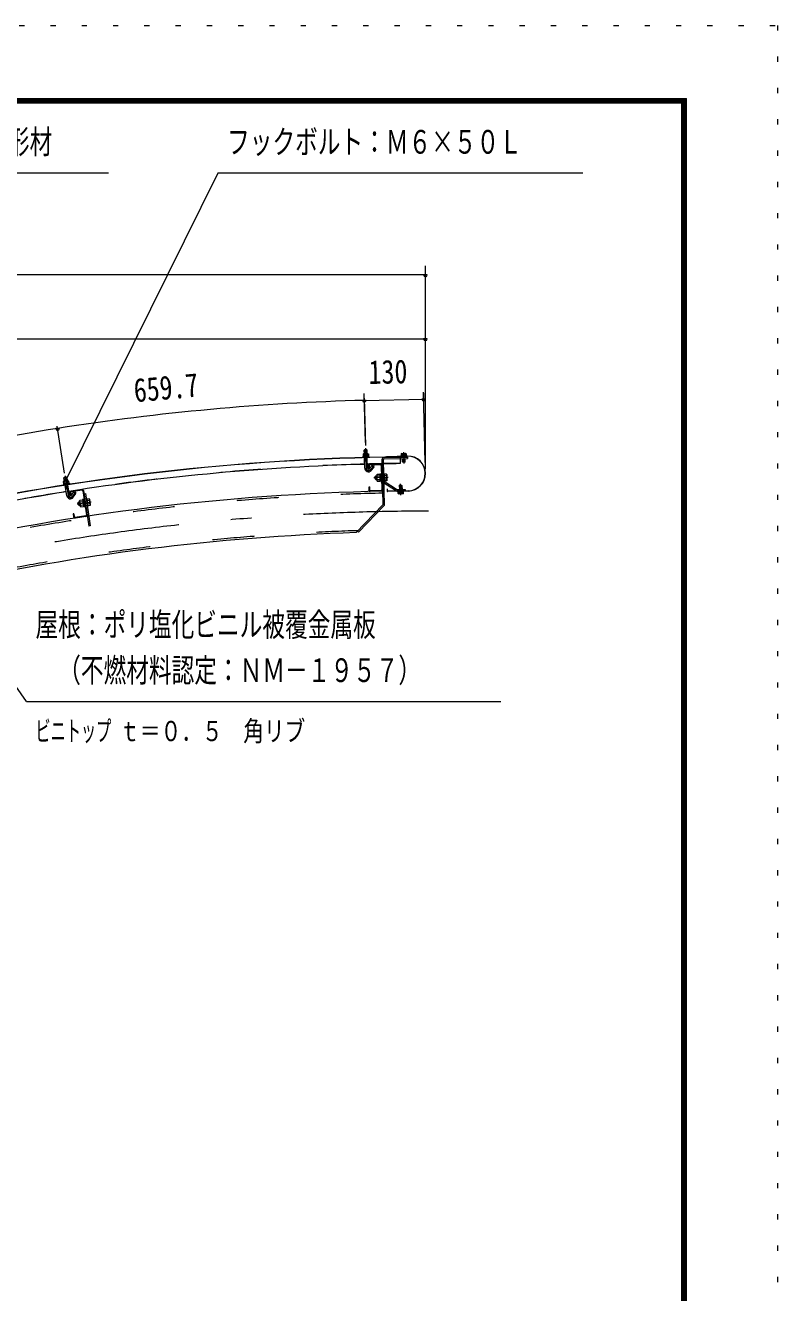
# Model space of a CAD drawing. Units: millimetres, scale not verified. Extents: x -31992 to 32005, y -14700 to 14700.
# Drawn here: x 26232 to 32005, y 4979 to 14700 of the extents above; entities that cross this region are included whole.
import ezdxf
from ezdxf.enums import TextEntityAlignment as Align

# ---------------------------------------------------------------- set-up
doc = ezdxf.new("R2010")
doc.units = ezdxf.units.MM
doc.header["$LTSCALE"] = 80
for name, pattern in [('USER2', [10, 4, -6]), ('USER3', [24, 12, -5, 2, -5]), ('USER4', [3, 0.5, -2.5])]:
    doc.linetypes.add(name, pattern=pattern)
for name, color, linetype, lineweight in [('0-6_2-02BOLD', 7, 'Continuous', 18), ('0-7_2-12HIDDEN', 3, 'USER2', 18), ('0-8_2-22CENTER', 3, 'USER3', 18), ('0-9_2-42THIN', 4, 'Continuous', 18), ('0-A_2-52DIM', 3, 'Continuous', 18), ('0-C_F-F1PAPER', 5, 'Continuous', 18), ('0-D_F-E_J_ADD', 5, 'USER4', 18)]:
    doc.layers.add(name, color=color, linetype=linetype, lineweight=lineweight)
doc.styles.add('ＭＳ ゴシック', font='')
doc.styles.get('ＭＳ ゴシック').set_extended_font_data('MS Gothic')

msp = doc.modelspace()

# ---------------------------------------------------------------- linework, layer by layer
at = {"layer": '0-6_2-02BOLD'}
for p, q in [((28866.35, 11396.89), (28822.62, 11395.71)), ((28822.62, 11395.71), (28822.76, 11390.46)), ((28866.49, 11391.64), (28822.76, 11390.46)), ((28824.43, 11390.51), (28824.58, 11384.91)), ((28864.98, 11386), (28824.58, 11384.91)), ((28832.75, 11442.02), (28836.16, 11445.61)), ((28832.75, 11442.02), (28853.75, 11442.59)), ((28833.52, 11413.51), (28832.75, 11442.02)), ((28833.96, 11411.76), (28834.38, 11396.03)), ((28836.49, 11302.87), (28834.33, 11383.42)), ((28836.16, 11445.61), (28850.15, 11445.99)), ((28850.15, 11445.99), (28853.75, 11442.59)), ((28854.51, 11414.07), (28853.75, 11442.59)), ((28854.16, 11412.3), (28854.59, 11396.57)), ((28857.48, 11303.43), (28855.32, 11383.98)), ((28861.16, 11414.25), (28864.26, 11412.57)), ((28864.26, 11412.57), (28864.69, 11396.84)), ((28864.83, 11391.6), (28864.98, 11386)), ((28866.35, 11396.89), (28866.49, 11391.64)), ((28985.51, 11385.19), (29163.27, 11388.74)), ((28985.74, 11373.99), (29163.5, 11377.54)), ((29002.16, 11392.87), (29165.57, 11396.14)), ((29002.16, 11392.87), (29002.19, 11391.12)), ((29165.61, 11394.39), (29002.19, 11391.12)), ((29107.22, 11390.58), (29107.87, 11338.08)), ((29113.15, 11400.69), (29113.26, 11395.09)), ((29117.6, 11414.78), (29151.89, 11415.47)), ((29124.78, 11387.97), (29124.67, 11393.57)), ((29124.68, 11413.16), (29124.92, 11400.93)), ((29125.5, 11351.93), (29125.01, 11376.77)), ((29144.88, 11413.56), (29145.12, 11401.33)), ((29145.78, 11388.39), (29145.66, 11393.99)), ((29146.5, 11352.35), (29146, 11377.2)), ((29151.89, 11415.47), (29154.98, 11413.76)), ((29154.98, 11413.76), (29155.22, 11401.54)), ((29163.27, 11388.74), (29163.5, 11377.54)), ((28856.01, 11358.19), (28835.02, 11357.62)), ((28863.54, 11322.53), (28864.01, 11298.74)), ((28869.62, 11298.85), (28864.01, 11298.74)), ((28869.14, 11322.65), (28869.62, 11298.85)), ((28869.56, 11298.79), (28893.63, 11324.2)), ((28957.1, 11335.61), (28874.52, 11333.95)), ((28957.21, 11330.01), (28874.62, 11328.36)), ((28884.8, 11284.35), (28908.88, 11309.75)), ((28893.63, 11324.2), (28908.88, 11309.75)), ((28962.92, 11324.52), (28966.67, 11136.96)), ((28967.68, 11366.62), (28974.59, 11020.89)), ((28968.99, 11300.84), (28980.19, 11301.07)), ((28978.87, 11366.85), (28985.89, 11016.48)), ((29125.51, 11351.93), (29146.5, 11352.35)), ((29125.51, 11351.93), (29129.07, 11348.5)), ((29143.07, 11348.78), (29129.07, 11348.5)), ((29143.07, 11348.78), (29146.5, 11352.35)), ((26525.81, 11200.53), (26523.07, 11198.31)), ((26523.07, 11198.31), (26525.51, 11182.76)), ((26567.08, 11189.29), (26523.86, 11182.5)), ((26523.86, 11182.5), (26524.67, 11177.32)), ((26567.89, 11184.1), (26524.67, 11177.32)), ((26559.7, 11205.84), (26525.81, 11200.53)), ((26527.96, 11229.73), (26548.71, 11232.99)), ((26532.38, 11201.56), (26527.96, 11229.73)), ((26533.05, 11199.87), (26535.49, 11184.33)), ((26553.13, 11204.81), (26548.71, 11232.99)), ((26553.01, 11203.01), (26555.45, 11187.47)), ((26566.25, 11183.84), (26567.12, 11178.31)), ((26567.08, 11189.29), (26567.89, 11184.1)), ((28922.18, 11243.89), (28917.03, 11238.54)), ((28917.38, 11221.04), (28917.03, 11238.54)), ((28917.38, 11221.04), (28922.74, 11215.9)), ((28922.18, 11243.89), (28929.17, 11244.03)), ((28922.18, 11243.89), (28922.74, 11215.9)), ((28922.74, 11215.9), (28929.73, 11216.04)), ((28931.63, 11243.21), (28951.94, 11243.62)), ((28932.15, 11216.95), (28952.46, 11217.36)), ((28959.2, 11230.63), (28952.06, 11237.49)), ((28952.19, 11230.49), (28959.33, 11223.63)), ((28959.74, 11203.33), (28952.74, 11203.19)), ((28958.6, 11260.38), (28964.2, 11260.48)), ((28958.6, 11260.38), (28959.79, 11200.88)), ((28959.79, 11200.88), (28965.39, 11201)), ((29072.83, 11130.94), (28979.3, 11190.62)), ((28986.59, 11260.94), (28981, 11260.82)), ((28987.78, 11201.44), (28982.18, 11201.34)), ((29078.85, 11140.38), (28985.33, 11200.06)), ((28986.59, 11260.94), (28987.78, 11201.44)), ((29003.47, 11257.79), (28986.67, 11257.45)), ((29003.74, 11244.66), (28986.93, 11244.32)), ((29004.26, 11218.39), (28987.45, 11218.06)), ((29005.99, 11253.62), (29003.47, 11257.79)), ((26526.32, 11177.58), (26527.19, 11172.04)), ((26567.12, 11178.31), (26527.19, 11172.04)), ((26549.54, 11092.22), (26537.05, 11171.82)), ((26561.8, 11149.58), (26541.05, 11146.33)), ((26570.29, 11095.47), (26557.8, 11175.08)), ((26573.84, 11115.19), (26577.37, 11091.65)), ((26582.91, 11092.48), (26577.37, 11091.65)), ((26579.38, 11116.02), (26582.91, 11092.48)), ((26582.86, 11092.42), (26603.48, 11120.71)), ((26664.94, 11140.18), (26583.26, 11127.93)), ((26665.78, 11134.64), (26584.09, 11122.39)), ((26599.84, 11080.05), (26620.45, 11108.34)), ((26603.48, 11120.71), (26620.45, 11108.34)), ((26672.14, 11129.93), (26699.97, 10944.41)), ((26677.69, 11130.77), (26718.59, 10858.01)), ((26681.21, 11107.22), (26692.29, 11108.89)), ((26692.29, 11108.89), (26729.66, 10859.68)), ((28872.41, 11158.88), (28866.81, 11158.77)), ((28866.81, 11158.77), (28867.29, 11134.97)), ((28872.41, 11158.88), (28872.89, 11135.08)), ((28961.19, 11131.25), (28878.6, 11129.59)), ((28961.3, 11125.65), (28878.71, 11123.99)), ((29008.85, 11145.86), (29009.17, 11130.11)), ((29170.9, 11129.84), (29012.74, 11126.68)), ((29170.94, 11128.1), (29012.77, 11124.93)), ((29092.65, 11108.69), (29092.41, 11120.92)), ((29095.75, 11106.98), (29092.65, 11108.69)), ((29130.04, 11107.67), (29095.75, 11106.98)), ((29104.57, 11173.67), (29101.14, 11170.1)), ((29122.13, 11170.52), (29101.14, 11170.1)), ((29101.14, 11170.1), (29101.75, 11139.66)), ((29102.76, 11108.89), (29102.51, 11121.12)), ((29104.57, 11173.67), (29118.56, 11173.95)), ((29122.13, 11170.52), (29118.56, 11173.95)), ((29122.13, 11170.52), (29122.74, 11140.08)), ((29122.96, 11109.3), (29122.72, 11121.53)), ((29134.48, 11121.76), (29134.37, 11127.36)), ((26642.1, 11044.73), (26637.68, 11038.77)), ((26640.28, 11021.46), (26637.68, 11038.77)), ((26640.28, 11021.46), (26646.25, 11017.04)), ((26642.1, 11044.73), (26649.02, 11045.77)), ((26642.1, 11044.73), (26646.25, 11017.04)), ((26646.25, 11017.04), (26653.17, 11018.08)), ((26647.82, 11053.73), (26649.61, 11058.27)), ((26649.61, 11058.27), (26669.7, 11061.28)), ((26651.56, 11045.28), (26671.65, 11048.3)), ((26655.45, 11019.3), (26675.54, 11022.31)), ((26676.47, 11063.34), (26669.54, 11062.3)), ((26669.54, 11062.3), (26677.64, 11008.3)), ((26680.52, 11036.34), (26672.56, 11042.23)), ((26673.6, 11035.3), (26681.56, 11029.42)), ((26676.11, 11065.76), (26681.64, 11066.59)), ((26684.56, 11009.34), (26677.64, 11008.3)), ((26703.8, 11069.92), (26698.26, 11069.08)), ((26703.8, 11069.92), (26712.62, 11011.07)), ((26720.94, 11068.97), (26704.31, 11066.47)), ((26722.89, 11055.98), (26706.26, 11053.48)), ((26712.62, 11011.07), (26707.08, 11010.24)), ((26726.78, 11030), (26710.16, 11027.5)), ((26723.97, 11065.15), (26720.94, 11068.97)), ((26723.97, 11065.15), (26730.52, 11021.54)), ((28770.7, 10808.68), (28974.59, 11020.89)), ((26603.68, 10954.03), (26598.14, 10953.21)), ((26598.14, 10953.21), (26601.66, 10929.66)), ((26603.68, 10954.03), (26607.2, 10930.5)), ((26695.25, 10938.04), (26613.57, 10925.79)), ((26696.09, 10932.5), (26614.4, 10920.25)), ((26729.66, 10859.68), (26718.59, 10858.01))]:
    msp.add_line(p, q, dxfattribs=at)
for points in [[(28861.16, 11414.25), (28826.87, 11413.33), (28823.87, 11411.49), (28824.29, 11395.75)], [(29113.15, 11400.69), (29156.89, 11401.57), (29157.01, 11395.97)], [(29117.6, 11414.78), (29114.57, 11412.96), (29114.82, 11400.73)], [(26527.96, 11229.73), (26530.87, 11233.73), (26544.71, 11235.9), (26548.71, 11232.99)], [(26559.7, 11205.84), (26562.99, 11204.57), (26565.43, 11189.03)], [(28929.01, 11252.08), (28931.36, 11256.34), (28951.67, 11256.75)], [(28929.01, 11252.08), (28929.89, 11207.99), (28932.41, 11203.81), (28952.72, 11204.22)], [(28958.65, 11257.92), (28951.65, 11257.78), (28952.74, 11203.19)], [(29005.99, 11253.62), (29006.88, 11209.53), (29004.52, 11205.26), (28987.71, 11204.93)], [(29008.85, 11145.86), (29007.1, 11145.82), (29007.42, 11130.08)], [(29082.76, 11139.28), (29147.24, 11140.57), (29147.46, 11129.37)], [(29134.48, 11121.76), (29090.74, 11120.89), (29090.63, 11126.49)], [(29130.04, 11107.67), (29133.06, 11109.5), (29132.82, 11121.73)], [(26647.82, 11053.73), (26654.37, 11010.12), (26657.4, 11006.31), (26677.49, 11009.32)], [(26676.11, 11065.76), (26684.93, 11006.92), (26690.47, 11007.75)], [(26730.52, 11021.54), (26728.73, 11017.01), (26712.1, 11014.52)], [(28780.61, 10818.98), (28788.68, 10811.22), (28985.89, 11016.48)]]:
    msp.add_lwpolyline(points, dxfattribs=at)
for centre, radius, start, end in [((29325.61, -6526.52), 17918.42, 90.69833, 114.33472), ((29325.61, -6526.52), 17916.67, 90.69833, 114.33472), ((28829.09, 11405.28), 8.11, 52.99149, 91.53772), ((28844.82, 11384.02), 29.79, 71.70639, 111.36684), ((28859.38, 11406.09), 8.11, 91.53772, 130.06915), ((28985.88, 11366.99), 18.2, 91.146, 181.146), ((28985.88, 11366.99), 7, 91.146, 181.146), ((29119.75, 11406.71), 8.11, 52.61456, 91.146), ((29135.34, 11385.35), 29.79, 71.31689, 110.97733), ((29150.05, 11407.32), 8.11, 91.146, 129.69225), ((29168.26, 11262.12), 134.05, 271.146, 91.146), ((29168.26, 11262.12), 132.3, 271.146, 91.146), ((29325.61, -6526.52), 17865.92, 91.57138, 98.8867), ((28864.48, 11303.61), 28, 181.51164, 316.53772), ((29325.61, -6526.52), 17865.92, 90.69833, 91.50403), ((28864.48, 11303.61), 7, 181.48558, 316.53772), ((28874.74, 11322.76), 11.2, 91.146, 181.146), ((28874.74, 11322.76), 5.6, 91.146, 181.146), ((28957.32, 11324.41), 11.2, 1.146, 91.146), ((28957.32, 11324.41), 5.6, 1.146, 91.146), ((26529.04, 11192.83), 8.11, 60.37416, 98.92039), ((26547.37, 11173.76), 29.79, 79.08907, 118.74951), ((26558.99, 11197.52), 8.11, 98.92039, 137.45183), ((28939.12, 11249.93), 10.07, 181.146, 221.87283), ((28966.06, 11230.77), 36.61, 160.12059, 202.17142), ((28939.91, 11210.54), 10.07, 140.41917, 181.146), ((28989.1, 11205.96), 18.2, 181.146, 237.45593), ((28989.1, 11205.96), 7, 181.146, 237.45593), ((28969.83, 11230.84), 36.61, 340.12061, 22.17142), ((28995.98, 11251.07), 10.07, 320.41917, 1.146), ((28996.76, 11211.67), 10.07, 1.146, 41.87283), ((29325.61, -6526.52), 17655.92, 91.146, 114.19534), ((29325.61, -6526.52), 17865.92, 98.95406, 106.26938), ((26577.21, 11096.54), 28, 188.89432, 323.92039), ((26577.21, 11096.54), 7, 188.86824, 323.92039), ((26584.92, 11116.86), 11.2, 98.52867, 188.52867), ((26584.92, 11116.86), 5.6, 98.52867, 188.52867), ((26666.6, 11129.1), 11.2, 8.52867, 98.52867), ((26666.6, 11129.1), 5.6, 8.52867, 98.52867), ((28878.49, 11135.19), 11.2, 181.146, 271.146), ((28878.49, 11135.19), 5.6, 181.146, 271.146), ((28961.07, 11136.85), 5.6, 271.146, 1.146), ((28961.07, 11136.85), 11.2, 271.146, 1.146), ((29012.66, 11130.18), 5.25, 181.146, 271.146), ((29012.66, 11130.18), 3.5, 181.146, 271.146), ((29082.62, 11146.28), 18.2, 237.45593, 271.146), ((29082.62, 11146.28), 7, 237.45593, 271.146), ((29097.58, 11115.13), 8.11, 271.146, 309.69225), ((29112.3, 11137.11), 29.79, 251.31689, 290.97733), ((29127.88, 11115.74), 8.11, 232.61456, 271.146), ((26658.13, 11052.91), 10.07, 188.52867, 229.25551), ((26687.3, 11037.36), 36.61, 167.50327, 209.55408), ((26663.97, 11013.94), 10.07, 147.80185, 188.52867), ((26714.37, 11061.34), 10.07, 327.80185, 8.52867), ((26691.04, 11037.92), 36.61, 347.50327, 29.55408), ((26720.21, 11022.37), 10.07, 8.52867, 49.25551), ((26612.74, 10931.33), 11.2, 188.52867, 278.52867), ((26612.74, 10931.33), 5.6, 188.52867, 278.52867), ((26694.43, 10943.58), 5.6, 278.52867, 8.52867), ((26694.43, 10943.58), 11.2, 278.52867, 8.52867), ((29325.61, -6526.52), 17344.08, 91.83345, 112.94801)]:
    msp.add_arc(centre, radius, start, end, dxfattribs=at)
at = {"layer": '0-7_2-12HIDDEN'}
for radius, start, end in [(17867.67, 91.57138, 98.8867), (17867.67, 90.69833, 91.50404), (17641.22, 91.146, 114.19611), (17867.67, 98.95406, 106.26938), (17358.77, 91.78378, 112.98013)]:
    msp.add_arc((29325.61, -6526.52), radius, start, end, dxfattribs=at)
at = {"layer": '0-8_2-22CENTER'}
for p, q in [((28842.9, 11455.43), (28846.99, 11303.14)), ((29134.53, 11425.63), (29136.28, 11338.14)), ((28908.48, 11324.6), (28877.18, 11291.57)), ((26536.3, 11244.33), (26559.92, 11093.83)), ((29016.93, 11231.78), (28906.7, 11229.58)), ((29113.1, 11096.83), (29111.35, 11184.31)), ((26618.15, 11123.02), (26591.35, 11086.24)), ((26628.59, 11028.56), (26737.63, 11044.91))]:
    msp.add_line(p, q, dxfattribs=at)
for centre, radius, start, end in [((28864.48, 11303.61), 17.5, 181.5377, 316.5377), ((26577.21, 11096.54), 17.5, 188.92038, 323.92038), ((29325.61, -6526.52), 17500, 90, 114.75879)]:
    msp.add_arc(centre, radius, start, end, dxfattribs=at)
at = {"layer": '0-9_2-42THIN'}
for p, q in [((28836.32, 11413.59), (28835.48, 11444.89)), ((28837.82, 11357.7), (28837.12, 11383.49)), ((28851.71, 11413.99), (28850.87, 11445.31)), ((29127.47, 11393.63), (29127.59, 11388.03)), ((29127.81, 11376.83), (29128.36, 11349.19)), ((29142.87, 11393.93), (29142.98, 11388.34)), ((29143.2, 11377.14), (29143.75, 11349.5)), ((28835.15, 11352.77), (28837.82, 11357.7)), ((26535.15, 11201.99), (26530.29, 11232.94)), ((26550.36, 11204.38), (26545.5, 11235.32)), ((28929.24, 11240.53), (28918.74, 11240.32)), ((28929.66, 11219.54), (28919.16, 11219.33)), ((26543.82, 11146.76), (26539.82, 11172.25)), ((26541.8, 11141.53), (26543.82, 11146.76)), ((29104.54, 11139.72), (29103.88, 11172.96)), ((29119.94, 11140.03), (29119.28, 11173.27)), ((26649.53, 11042.31), (26639.15, 11040.76)), ((26652.65, 11021.55), (26642.27, 11019.99))]:
    msp.add_line(p, q, dxfattribs=at)
for points in [[(28856.14, 11353.34), (28853.21, 11358.11), (28852.52, 11383.91)], [(26562.55, 11144.79), (26559.03, 11149.15), (26555.03, 11174.64)]]:
    msp.add_lwpolyline(points, dxfattribs=at)
at = {"layer": '0-A_2-52DIM'}
for p, q in [((26869.81, 13565.9), (24279.81, 13565.9)), ((29302.31, 11297.12), (29302.31, 12855.45)), ((29302.31, 12785.45), (14357.3, 12785.45)), ((29316.31, 12785.45), (29288.31, 12785.45)), ((14357.3, 12295.45), (29302.31, 12295.45)), ((29316.31, 12295.45), (29288.31, 12295.45)), ((28841.87, 11499.87), (28831.97, 11876.02)), ((29300.65, 11346.56), (29287.5, 11885.14)), ((29288.55, 11832.65), (29290, 11878.94)), ((28847.02, 11823.53), (28819.02, 11823.53)), ((28832.57, 11840.02), (28842.35, 11475.94)), ((28833.02, 11823.53), (29288.55, 11832.65)), ((29302.55, 11832.65), (29274.55, 11832.65)), ((26493.2, 11608.12), (26465.2, 11608.12)), ((26533.12, 11264.6), (26476.64, 11624.41)), ((26557.94, 11216.94), (26529.94, 11216.94)), ((26239.81, 9512.9), (25273.15, 10904.41)), ((26239.81, 9512.9), (29879.81, 9512.9))]:
    msp.add_line(p, q, dxfattribs=at)
msp.add_lwpolyline([(30509.8, 13565.9), (27709.8, 13565.9), (26543.93, 11216.94)], dxfattribs=at)
for centre, radius, start, end in [((29302.31, 12785.45), 14, 180, 0), ((29302.31, 12295.45), 14, 180, 0), ((29325.64, -6526.63), 18356.77, 91.53778, 98.92041), ((28833.02, 11823.53), 14, 180, 0), ((29288.55, 11832.65), 14, 180, 0), ((29325.64, -6526.64), 18356.79, 98.92041, 106.30302), ((26479.2, 11608.12), 14, 180, 0), ((26543.94, 11216.94), 14, 180, 0)]:
    msp.add_arc(centre, radius, start, end, dxfattribs=at)
at = {"layer": '0-C_F-F1PAPER'}
for p, q in [((-8875.08, 14140), (31304.92, 14140)), ((-8871.58, 14136.5), (31301.42, 14136.5)), ((-8868.08, 14133), (31297.92, 14133)), ((-8864.58, 14129.5), (31294.42, 14129.5)), ((-8861.08, 14126), (31290.92, 14126)), ((-8857.58, 14122.5), (31287.42, 14122.5)), ((-8854.08, 14119), (31283.92, 14119)), ((-8850.58, 14115.5), (31280.42, 14115.5)), ((-8847.08, 14112), (31276.92, 14112)), ((-8843.58, 14108.5), (31273.42, 14108.5)), ((-8840.08, 14105), (31269.92, 14105)), ((31269.92, -13965), (31269.92, 14105)), ((31283.92, -13979), (31283.92, 14119)), ((31290.92, -13986), (31290.92, 14126)), ((31297.92, -13993), (31297.92, 14133)), ((31304.92, -14000), (31304.92, 14140))]:
    msp.add_line(p, q, dxfattribs=at)
for points in [[(-8871.58, -13996.5), (31301.42, -13996.5), (31301.42, 14136.5)], [(-8864.58, -13989.5), (31294.42, -13989.5), (31294.42, 14129.5)], [(-8857.58, -13982.5), (31287.42, -13982.5), (31287.42, 14122.5)], [(-8850.58, -13975.5), (31280.42, -13975.5), (31280.42, 14115.5)], [(-8847.08, -13972), (31276.92, -13972), (31276.92, 14112)], [(-8843.58, -13968.5), (31273.42, -13968.5), (31273.42, 14108.5)]]:
    msp.add_lwpolyline(points, dxfattribs=at)
at = {"layer": '0-D_F-E_J_ADD'}
msp.add_line((32004.92, 14700), (32004.92, -14700), dxfattribs=at)
msp.add_lwpolyline([(-9575.08, -14700), (-9575.08, 14700), (32004.92, 14700)], dxfattribs=at)

# ---------------------------------------------------------------- texts
at = {"layer": '0-A_2-52DIM', "color": 7, "style": 'ＭＳ ゴシック'}
for s, height, width, p in [('側化粧：アルミニウム形材', 182.3, 0.7, (24349.81, 13660.78)), ('フックボルト：Ｍ６×５０Ｌ', 182.3, 0.7, (27779.81, 13660.78)), ('屋根：ポリ塩化ビニル被覆金属板', 182.3, 0.7, (26309.81, 9957.77)), ('\u3000（不燃材料認定：ＮＭ－１９５７）', 182.3, 0.7, (26309.81, 9607.78)), ('ビニトップ ', 155, 0.55, (26309.81, 9162.9)), ('ｔ＝０．５\u3000角リブ', 155, 0.75, (26952.79, 9162.9))]:
    msp.add_text(s, height=height, dxfattribs=dict(at, width=width)).set_placement(p, align=Align.BOTTOM_LEFT)
at = {"layer": '0-A_2-52DIM', "color": 7, "style": 'ＭＳ ゴシック', "width": 0.8}
for s, rotation, p in [('130', 1.146, (28868.44, 11894.26)), ('659.7', 5.229, (27077.3, 11753.81))]:
    msp.add_text(s, height=182.3, rotation=rotation, dxfattribs=at).set_placement(p, align=Align.BOTTOM_LEFT)

doc.saveas('drawing.dxf')
